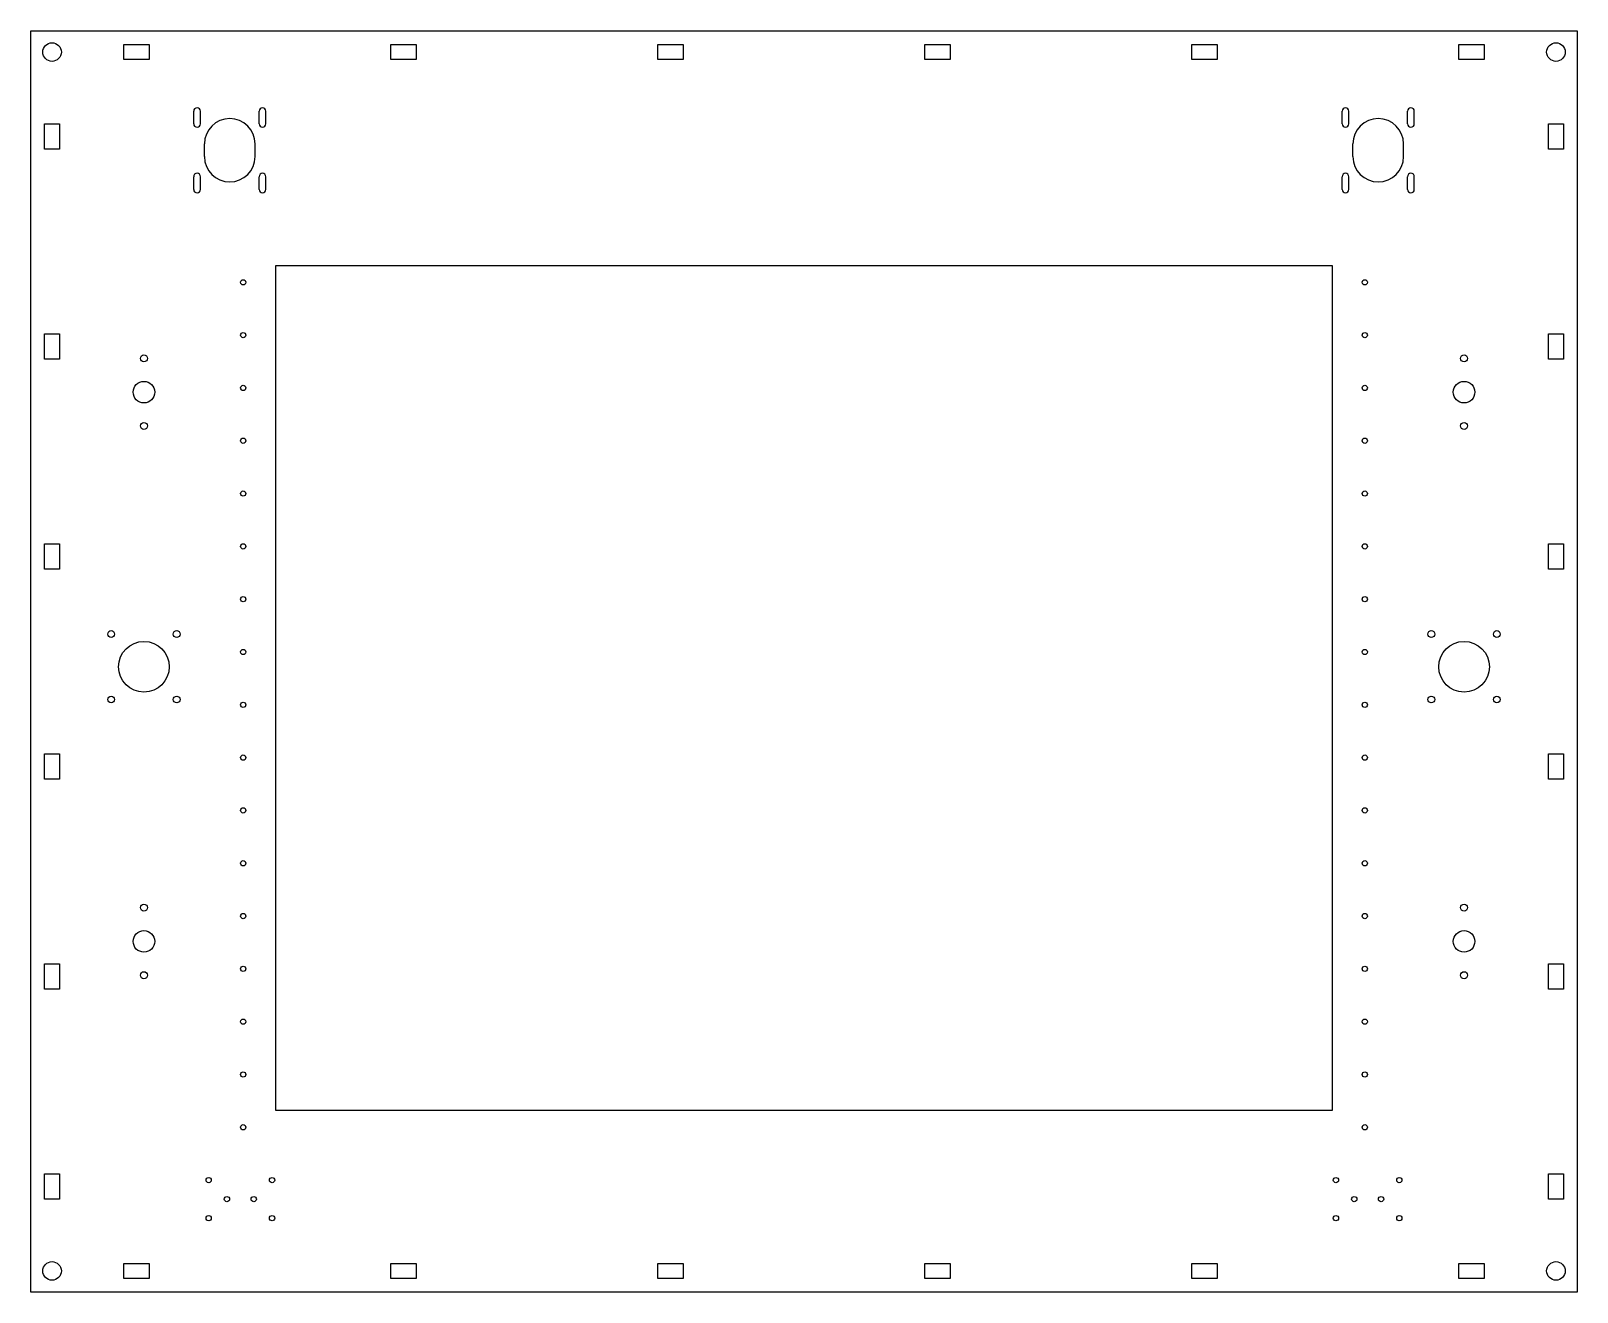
# Model space of a CAD drawing. Extents: x -366 to 366, y -286 to 311.
import ezdxf

# ---------------------------------------------------------------- set-up
doc = ezdxf.new("R2010")
doc.units = 0
doc.layers.get('0').update_dxf_attribs({"linetype": 'continuous'})

# ---------------------------------------------------------------- blocks, each defined once
blk = doc.blocks.new('LINEARPATTERN002')
at = {"color": 0}
for p, q in [((-366, 311), (366, 311)), ((-366, -286), (-366, 311)), ((366, 311), (366, -286)), ((-322, 304.5), (-310, 304.5)), ((-322, 297.5), (-322, 304.5)), ((-310, 304.5), (-310, 297.5)), ((-195.6, 297.5), (-195.6, 304.5)), ((-195.6, 304.5), (-183.6, 304.5)), ((-183.6, 304.5), (-183.6, 297.5)), ((-69.2, 297.5), (-69.2, 304.5)), ((-69.2, 304.5), (-57.2, 304.5)), ((-57.2, 304.5), (-57.2, 297.5)), ((57.2, 304.5), (69.2, 304.5)), ((57.2, 297.5), (57.2, 304.5)), ((69.2, 304.5), (69.2, 297.5)), ((183.6, 297.5), (183.6, 304.5)), ((183.6, 304.5), (195.6, 304.5)), ((195.6, 304.5), (195.6, 297.5)), ((310, 304.5), (322, 304.5)), ((310, 297.5), (310, 304.5)), ((322, 304.5), (322, 297.5)), ((-310, 297.5), (-322, 297.5)), ((-183.6, 297.5), (-195.6, 297.5)), ((-57.2, 297.5), (-69.2, 297.5)), ((69.2, 297.5), (57.2, 297.5)), ((195.6, 297.5), (183.6, 297.5)), ((322, 297.5), (310, 297.5)), ((-288.95, 267), (-288.95, 273)), ((-285.75, 267), (-285.75, 273)), ((-257.95, 267), (-257.95, 273)), ((-254.75, 267), (-254.75, 273)), ((254.75, 267), (254.75, 273)), ((257.95, 267), (257.95, 273)), ((285.75, 267), (285.75, 273)), ((288.95, 267), (288.95, 273)), ((-359.5, 267), (-352.5, 267)), ((-359.5, 255), (-359.5, 267)), ((-352.5, 267), (-352.5, 255)), ((352.5, 255), (352.5, 267)), ((352.5, 267), (359.5, 267)), ((359.5, 267), (359.5, 255)), ((-283.85, 251.5), (-283.85, 257.5)), ((-259.85, 251.5), (-259.85, 257.5)), ((259.85, 251.5), (259.85, 257.5)), ((283.85, 251.5), (283.85, 257.5)), ((-352.5, 255), (-359.5, 255)), ((359.5, 255), (352.5, 255)), ((-288.95, 236), (-288.95, 242)), ((-285.75, 236), (-285.75, 242)), ((-257.95, 236), (-257.95, 242)), ((-254.75, 236), (-254.75, 242)), ((254.75, 236), (254.75, 242)), ((257.95, 236), (257.95, 242)), ((285.75, 236), (285.75, 242)), ((288.95, 236), (288.95, 242)), ((-250, 200), (250, 200)), ((-250, -200), (-250, 200)), ((250, 200), (250, -200)), ((-359.5, 155.6), (-359.5, 167.6)), ((-359.5, 167.6), (-352.5, 167.6)), ((-352.5, 167.6), (-352.5, 155.6)), ((352.5, 155.6), (352.5, 167.6)), ((352.5, 167.6), (359.5, 167.6)), ((359.5, 167.6), (359.5, 155.6)), ((-352.5, 155.6), (-359.5, 155.6)), ((359.5, 155.6), (352.5, 155.6)), ((-359.5, 68.2), (-352.5, 68.2)), ((-359.5, 56.2), (-359.5, 68.2)), ((-352.5, 68.2), (-352.5, 56.2)), ((352.5, 56.2), (352.5, 68.2)), ((352.5, 68.2), (359.5, 68.2)), ((359.5, 68.2), (359.5, 56.2)), ((-352.5, 56.2), (-359.5, 56.2)), ((359.5, 56.2), (352.5, 56.2)), ((-359.5, -43.2), (-359.5, -31.2)), ((-359.5, -31.2), (-352.5, -31.2)), ((-352.5, -31.2), (-352.5, -43.2)), ((352.5, -43.2), (352.5, -31.2)), ((352.5, -31.2), (359.5, -31.2)), ((359.5, -31.2), (359.5, -43.2)), ((-352.5, -43.2), (-359.5, -43.2)), ((359.5, -43.2), (352.5, -43.2)), ((-359.5, -130.6), (-352.5, -130.6)), ((-359.5, -142.6), (-359.5, -130.6)), ((-352.5, -130.6), (-352.5, -142.6)), ((352.5, -130.6), (359.5, -130.6)), ((352.5, -142.6), (352.5, -130.6)), ((359.5, -130.6), (359.5, -142.6)), ((-352.5, -142.6), (-359.5, -142.6)), ((359.5, -142.6), (352.5, -142.6)), ((250, -200), (-250, -200)), ((-359.5, -242), (-359.5, -230)), ((-359.5, -230), (-352.5, -230)), ((-352.5, -230), (-352.5, -242)), ((352.5, -242), (352.5, -230)), ((352.5, -230), (359.5, -230)), ((359.5, -230), (359.5, -242)), ((-352.5, -242), (-359.5, -242)), ((359.5, -242), (352.5, -242)), ((-322, -272.5), (-310, -272.5)), ((-322, -279.5), (-322, -272.5)), ((-310, -272.5), (-310, -279.5)), ((-195.6, -272.5), (-183.6, -272.5)), ((-195.6, -279.5), (-195.6, -272.5)), ((-183.6, -272.5), (-183.6, -279.5)), ((-69.2, -272.5), (-57.2, -272.5)), ((-69.2, -279.5), (-69.2, -272.5)), ((-57.2, -272.5), (-57.2, -279.5)), ((57.2, -279.5), (57.2, -272.5)), ((57.2, -272.5), (69.2, -272.5)), ((69.2, -272.5), (69.2, -279.5)), ((183.6, -279.5), (183.6, -272.5)), ((183.6, -272.5), (195.6, -272.5)), ((195.6, -272.5), (195.6, -279.5)), ((310, -272.5), (322, -272.5)), ((310, -279.5), (310, -272.5)), ((322, -272.5), (322, -279.5)), ((-310, -279.5), (-322, -279.5)), ((-183.6, -279.5), (-195.6, -279.5)), ((-57.2, -279.5), (-69.2, -279.5)), ((69.2, -279.5), (57.2, -279.5)), ((195.6, -279.5), (183.6, -279.5)), ((322, -279.5), (310, -279.5)), ((366, -286), (-366, -286))]:
    blk.add_line(p, q, dxfattribs=at)
for centre, radius in [((-356, 301), 4.4), ((356, 301), 4.4), ((-265.5, 192), 1.25), ((265.5, 192), 1.25), ((-265.5, 167), 1.25), ((265.5, 167), 1.25), ((-312.5, 156), 1.65), ((312.5, 156), 1.65), ((-312.5, 140), 5.1), ((-265.5, 142), 1.25), ((265.5, 142), 1.25), ((312.5, 140), 5.1), ((-312.5, 124), 1.65), ((312.5, 124), 1.65), ((-265.5, 117), 1.25), ((265.5, 117), 1.25), ((-265.5, 92), 1.25), ((265.5, 92), 1.25), ((-265.5, 67), 1.25), ((265.5, 67), 1.25), ((-265.5, 42), 1.25), ((265.5, 42), 1.25), ((-328, 25.5), 1.6), ((-312.5, 10), 12), ((-297, 25.5), 1.6), ((297, 25.5), 1.6), ((312.5, 10), 12), ((328, 25.5), 1.6), ((-265.5, 17), 1.25), ((265.5, 17), 1.25), ((-328, -5.5), 1.6), ((-297, -5.5), 1.6), ((-265.5, -8), 1.25), ((265.5, -8), 1.25), ((297, -5.5), 1.6), ((328, -5.5), 1.6), ((-265.5, -33), 1.25), ((265.5, -33), 1.25), ((-265.5, -58), 1.25), ((265.5, -58), 1.25), ((-265.5, -83), 1.25), ((265.5, -83), 1.25), ((-312.5, -104), 1.65), ((312.5, -104), 1.65), ((-265.5, -108), 1.25), ((265.5, -108), 1.25), ((-312.5, -120), 5.1), ((312.5, -120), 5.1), ((-265.5, -133), 1.25), ((265.5, -133), 1.25), ((-312.5, -136), 1.65), ((312.5, -136), 1.65), ((-265.5, -158), 1.25), ((265.5, -158), 1.25), ((-265.5, -183), 1.25), ((265.5, -183), 1.25), ((-265.5, -208), 1.25), ((265.5, -208), 1.25), ((-281.85, -233), 1.25), ((-251.85, -233), 1.25), ((251.85, -233), 1.25), ((281.85, -233), 1.25), ((-273.2, -242), 1.25), ((-260.5, -242), 1.25), ((260.5, -242), 1.25), ((273.2, -242), 1.25), ((-281.85, -251), 1.25), ((-251.85, -251), 1.25), ((251.85, -251), 1.25), ((281.85, -251), 1.25), ((-356, -276), 4.4), ((356, -276), 4.4)]:
    blk.add_circle(centre, radius, dxfattribs=at)
for centre, radius, start, end in [((-287.35, 273), 1.6, 0, -180), ((-256.35, 273), 1.6, 0, -180), ((256.35, 273), 1.6, 0, -180), ((287.35, 273), 1.6, 0, -180), ((-287.35, 267), 1.6, 180, 0), ((-271.85, 257.5), 12, 0, -180), ((-256.35, 267), 1.6, 180, 0), ((256.35, 267), 1.6, 180, 0), ((271.85, 257.5), 12, 0, -180), ((287.35, 267), 1.6, 180, 0), ((-271.85, 251.5), 12, 180, 0), ((271.85, 251.5), 12, 180, 0), ((-287.35, 242), 1.6, 0, -180), ((-256.35, 242), 1.6, 0, -180), ((256.35, 242), 1.6, 0, -180), ((287.35, 242), 1.6, 0, -180), ((-287.35, 236), 1.6, 180, 0), ((-256.35, 236), 1.6, 180, 0), ((256.35, 236), 1.6, 180, 0), ((287.35, 236), 1.6, 180, 0)]:
    blk.add_arc(centre, radius, start, end, dxfattribs=at)

msp = doc.modelspace()

# ---------------------------------------------------------------- block references
at = {"color": 0}
msp.add_blockref('LINEARPATTERN002', (0, 0), dxfattribs=at)

doc.saveas('drawing.dxf')
